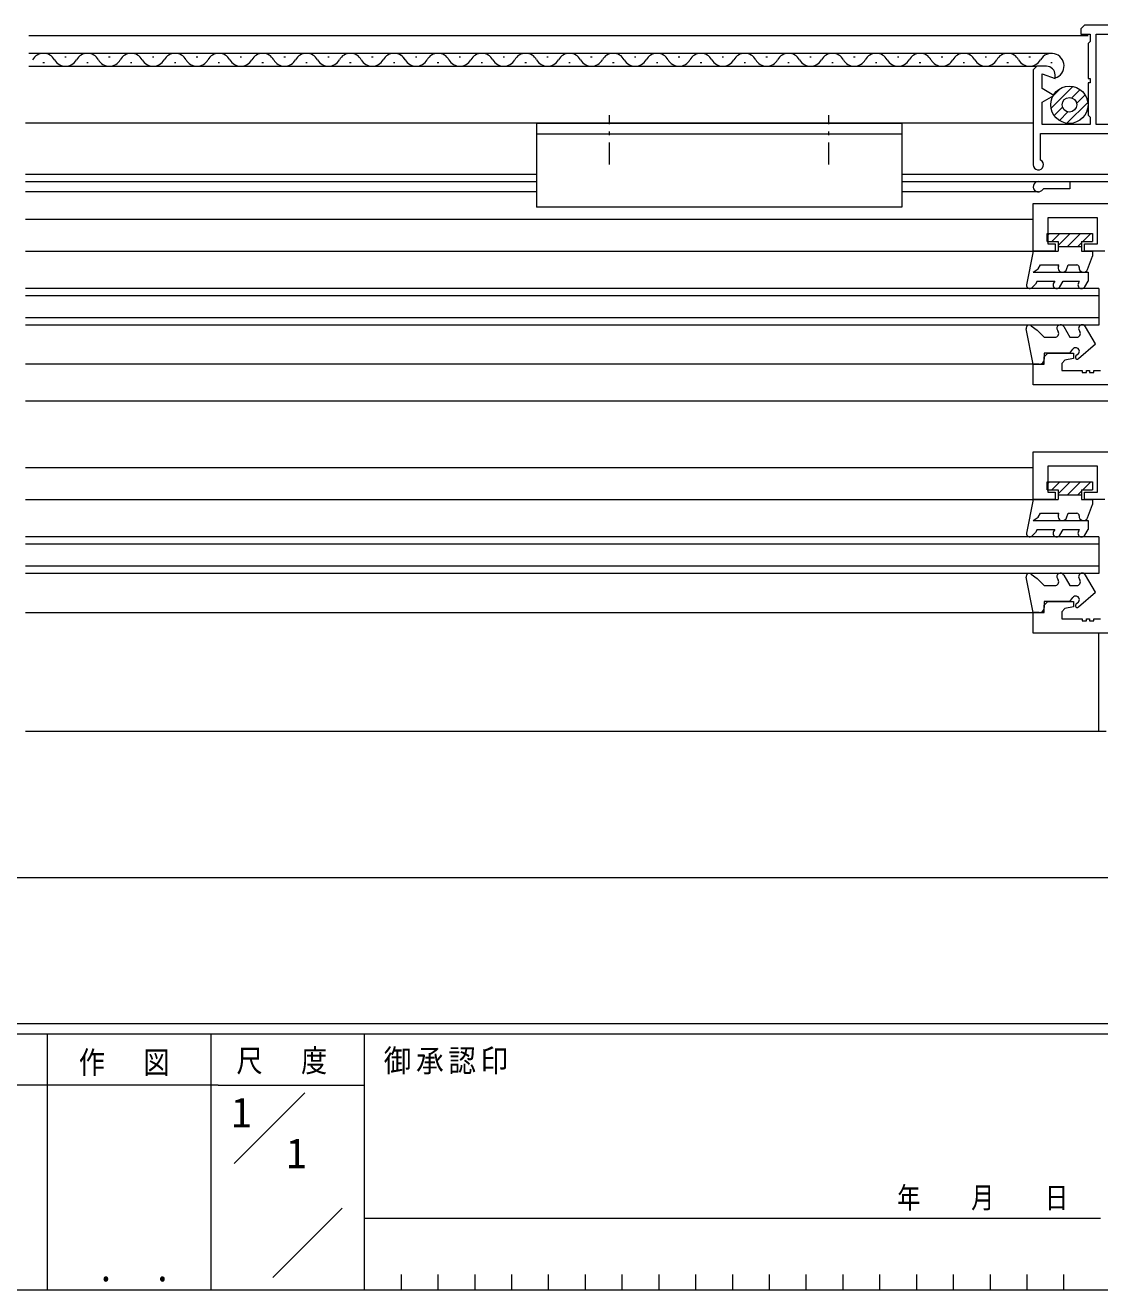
# Model space of a CAD drawing. Units: millimetres on the paper. Extents: x -397 to 397, y -282 to 282.
# Drawn here: x 163.1 to 310.2, y -282.1 to -109 of the extents above; entities that cross this region are included whole.
import ezdxf
from ezdxf.enums import TextEntityAlignment as Align

# ---------------------------------------------------------------- set-up
doc = ezdxf.new("R2010")
doc.units = ezdxf.units.MM
doc.linetypes.add('USER3', pattern=[5.5, 3, -1, 0.5, -1])
for name, color, linetype, lineweight in [('0-1_YKK_ZWAK', 7, 'Continuous', 18), ('0-3_YKK_11', 7, 'Continuous', 18), ('0-4_YKK_12', 2, 'Continuous', 18), ('0-6_YKK_13', 4, 'Continuous', 18), ('0-7_YKK_D', 6, 'Continuous', 18)]:
    doc.layers.add(name, color=color, linetype=linetype, lineweight=lineweight)
doc.layers.add('0-2_USER1', color=7, linetype='Continuous')
doc.styles.add('ＭＳ ゴシック', font='')
doc.styles.get('ＭＳ ゴシック').set_extended_font_data('MS Gothic')

msp = doc.modelspace()

# ---------------------------------------------------------------- linework, layer by layer
at = {"layer": '0-1_YKK_ZWAK'}
for p, q in [((376.092, -245.7), (-393.908, -245.7)), ((338.292, -247.1), (-393.908, -247.1)), ((166.092, -247.1), (166.092, -282.1)), ((188.492, -247.1), (188.492, -282.1)), ((209.492, -247.1), (209.492, -282.1)), ((189.476, -254.099), (121.292, -254.099)), ((189.476, -254.099), (209.492, -254.099)), ((191.662, -264.836), (201.355, -255.143)), ((196.964, -280.445), (206.488, -270.921)), ((209.492, -272.3), (310.291, -272.3)), ((214.532, -280), (214.532, -282.1)), ((219.572, -280), (219.572, -282.1)), ((224.612, -280), (224.612, -282.1)), ((229.652, -280), (229.652, -282.1)), ((234.692, -280), (234.692, -282.1)), ((239.732, -280), (239.732, -282.1)), ((244.772, -280), (244.772, -282.1)), ((249.812, -280), (249.812, -282.1)), ((254.852, -280), (254.852, -282.1)), ((259.892, -280), (259.892, -282.1)), ((264.932, -280), (264.932, -282.1)), ((269.972, -280), (269.972, -282.1)), ((275.012, -280), (275.012, -282.1)), ((280.052, -280), (280.052, -282.1)), ((285.092, -280), (285.092, -282.1)), ((290.132, -280), (290.132, -282.1)), ((295.172, -280), (295.172, -282.1)), ((300.211, -280), (300.211, -282.1)), ((305.251, -280), (305.251, -282.1)), ((-393.908, -282.1), (338.292, -282.1))]:
    msp.add_line(p, q, dxfattribs=at)
at = {"layer": '0-3_YKK_11'}
for p, q in [((308.092, -109), (307.592, -109.5)), ((335.092, -109), (308.092, -109)), ((307.592, -109.5), (307.592, -110.2)), ((307.592, -110.2), (308.892, -110.2)), ((308.892, -110.2), (308.892, -111.2)), ((309.692, -110.2), (329.092, -110.2)), ((309.692, -122.6), (309.692, -110.2)), ((308.892, -111.2), (308.592, -111.5)), ((308.592, -111.5), (308.592, -116.3)), ((301.592, -114.6), (301.092, -115.1)), ((301.092, -115.1), (301.092, -128.1)), ((302.892, -114.6), (301.592, -114.6)), ((302.292, -115.63), (304.092, -116.286)), ((302.292, -117.676), (302.292, -115.63)), ((304.092, -116.286), (304.092, -115.8)), ((303.891, -118.6), (302.292, -117.676)), ((308.592, -116.3), (308.892, -116.3)), ((308.592, -116.9), (308.592, -121.3)), ((308.892, -116.9), (308.592, -116.9)), ((308.892, -116.3), (308.892, -116.9)), ((302.292, -119.524), (303.891, -118.6)), ((302.292, -122.6), (302.292, -119.524)), ((308.892, -122.6), (302.292, -122.6)), ((308.592, -121.3), (308.892, -121.6)), ((308.892, -121.6), (308.892, -122.6)), ((321.292, -122.6), (309.692, -122.6)), ((302.092, -123.8), (321.092, -123.8)), ((302.092, -127.468), (302.092, -123.8)), ((301.092, -133.4), (337.092, -133.4)), ((301.092, -139.9), (301.092, -133.4)), ((303.092, -135.35), (303.092, -138.9)), ((309.892, -135.35), (303.092, -135.35)), ((309.892, -138.9), (309.892, -135.35)), ((304.092, -139.9), (301.092, -139.9)), ((303.092, -138.9), (304.092, -138.9)), ((304.092, -138.9), (304.092, -139.9)), ((308.092, -138.9), (309.892, -138.9)), ((308.092, -139.9), (308.092, -138.9)), ((310.892, -139.9), (308.092, -139.9)), ((302.592, -154.4), (303.092, -153.9)), ((303.092, -153.9), (306.592, -153.9)), ((306.592, -153.9), (306.592, -154.6)), ((301.092, -155.4), (302.592, -155.4)), ((301.092, -158.2), (301.092, -155.4)), ((302.592, -155.4), (302.592, -154.4)), ((305.4, -154.824), (304.992, -155.315)), ((304.992, -155.315), (304.992, -156.25)), ((306.592, -154.6), (305.4, -154.824)), ((304.992, -156.25), (307.792, -156.25)), ((307.792, -156.25), (307.792, -156.55)), ((307.792, -156.55), (308.392, -156.55)), ((308.392, -156.25), (308.792, -156.25)), ((308.392, -156.55), (308.392, -156.25)), ((308.792, -156.25), (308.792, -156.55)), ((308.792, -156.55), (309.392, -156.55)), ((309.392, -156.25), (310.292, -156.25)), ((309.392, -156.55), (309.392, -156.25)), ((312.092, -158.2), (301.092, -158.2)), ((301.092, -167.4), (337.092, -167.4)), ((301.092, -173.9), (301.092, -167.4)), ((303.092, -169.35), (303.092, -172.9)), ((309.892, -169.35), (303.092, -169.35)), ((309.892, -172.9), (309.892, -169.35)), ((303.092, -172.9), (304.092, -172.9)), ((304.092, -172.9), (304.092, -173.9)), ((308.092, -172.9), (309.892, -172.9)), ((308.092, -173.9), (308.092, -172.9)), ((304.092, -173.9), (301.092, -173.9)), ((310.892, -173.9), (308.092, -173.9)), ((302.592, -188.4), (303.092, -187.9)), ((302.592, -189.4), (302.592, -188.4)), ((303.092, -187.9), (306.592, -187.9)), ((306.592, -188.6), (305.4, -188.824)), ((306.592, -187.9), (306.592, -188.6)), ((301.092, -189.4), (302.592, -189.4)), ((301.092, -192.2), (301.092, -189.4)), ((305.4, -188.824), (304.992, -189.315)), ((304.992, -189.315), (304.992, -190.25)), ((304.992, -190.25), (307.792, -190.25)), ((307.792, -190.25), (307.792, -190.55)), ((308.392, -190.25), (308.792, -190.25)), ((308.392, -190.55), (308.392, -190.25)), ((308.792, -190.25), (308.792, -190.55)), ((309.392, -190.25), (310.292, -190.25)), ((309.392, -190.55), (309.392, -190.25)), ((307.792, -190.55), (308.392, -190.55)), ((308.792, -190.55), (309.392, -190.55)), ((312.092, -192.2), (301.092, -192.2))]:
    msp.add_line(p, q, dxfattribs=at)
for centre, radius, start, end in [((302.892, -115.8), 1.2, 0, 90), ((301.792, -128.1), 0.7, 180, 64.62465)]:
    msp.add_arc(centre, radius, start, end, dxfattribs=at)
at = {"layer": '0-4_YKK_12'}
for p, q in [((163.555, -110.4), (308.592, -110.4)), ((303.592, -112.84), (163.555, -112.84)), ((165.492, -114.1), (165.692, -114.1)), ((168.492, -113.34), (168.692, -113.34)), ((171.492, -114.1), (171.692, -114.1)), ((174.492, -113.34), (174.692, -113.34)), ((177.492, -114.1), (177.692, -114.1)), ((180.492, -113.34), (180.692, -113.34)), ((183.492, -114.1), (183.692, -114.1)), ((186.492, -113.34), (186.692, -113.34)), ((189.492, -114.1), (189.692, -114.1)), ((192.492, -113.34), (192.692, -113.34)), ((195.492, -114.1), (195.692, -114.1)), ((198.492, -113.34), (198.692, -113.34)), ((201.492, -114.1), (201.692, -114.1)), ((204.492, -113.34), (204.692, -113.34)), ((207.492, -114.1), (207.692, -114.1)), ((210.492, -113.34), (210.692, -113.34)), ((213.492, -114.1), (213.692, -114.1)), ((213.492, -114.1), (213.692, -114.1)), ((216.492, -113.34), (216.692, -113.34)), ((219.492, -114.1), (219.692, -114.1)), ((222.492, -113.34), (222.692, -113.34)), ((225.492, -114.1), (225.692, -114.1)), ((228.492, -113.34), (228.692, -113.34)), ((231.492, -114.1), (231.692, -114.1)), ((234.492, -113.34), (234.692, -113.34)), ((237.492, -114.1), (237.692, -114.1)), ((240.492, -113.34), (240.692, -113.34)), ((243.492, -114.1), (243.692, -114.1)), ((246.492, -113.34), (246.692, -113.34)), ((249.492, -114.1), (249.692, -114.1)), ((252.492, -113.34), (252.692, -113.34)), ((255.492, -114.1), (255.692, -114.1)), ((258.492, -113.34), (258.692, -113.34)), ((261.492, -114.1), (261.692, -114.1)), ((264.492, -113.34), (264.692, -113.34)), ((267.492, -114.1), (267.692, -114.1)), ((270.492, -113.34), (270.692, -113.34)), ((273.492, -114.1), (273.692, -114.1)), ((276.492, -113.34), (276.692, -113.34)), ((279.492, -114.1), (279.692, -114.1)), ((282.492, -113.34), (282.692, -113.34)), ((285.492, -114.1), (285.692, -114.1)), ((288.492, -113.34), (288.692, -113.34)), ((291.492, -114.1), (291.692, -114.1)), ((294.492, -113.34), (294.692, -113.34)), ((297.492, -114.1), (297.692, -114.1)), ((300.492, -113.34), (300.692, -113.34)), ((303.492, -114.1), (303.692, -114.1)), ((163.555, -114.6), (301.572, -114.6)), ((301.092, -122.4), (163.092, -122.4)), ((163.092, -129.4), (233.092, -129.4)), ((283.092, -129.4), (321.092, -129.4)), ((163.092, -130.4), (233.092, -130.4)), ((283.092, -130.4), (321.092, -130.4)), ((302.287, -131.595), (302.482, -131.4)), ((306.092, -131.4), (302.482, -131.4)), ((306.092, -130.4), (306.092, -131.4)), ((233.092, -131.8), (163.092, -131.8)), ((301.792, -131.8), (283.092, -131.8)), ((301.092, -135.6), (163.092, -135.6)), ((163.092, -139.9), (301.092, -139.9)), ((310.092, -145.05), (163.092, -145.05)), ((310.092, -145.05), (310.092, -150.05)), ((310.092, -146.05), (163.092, -146.05)), ((310.092, -149.05), (163.092, -149.05)), ((310.092, -150.05), (163.092, -150.05)), ((301.092, -155.4), (163.092, -155.4)), ((163.092, -160.4), (316.392, -160.4)), ((301.092, -169.6), (163.092, -169.6)), ((163.092, -173.9), (301.092, -173.9)), ((310.092, -179.05), (163.092, -179.05)), ((310.092, -179.05), (310.092, -184.05)), ((310.092, -180.05), (163.092, -180.05)), ((310.092, -183.05), (163.092, -183.05)), ((310.092, -184.05), (163.092, -184.05)), ((163.092, -189.4), (301.092, -189.4)), ((310.092, -205.7), (310.092, -192.2)), ((311.092, -205.7), (163.092, -205.7))]:
    msp.add_line(p, q, dxfattribs=at)
for centre, radius, start, end in [((165.592, -114.558), 1.718, 29.19937, 150.80063), ((168.592, -112.882), 1.718, 209.20281, 330.80936), ((168.592, -112.882), 1.718, 209.19064, 209.20281), ((171.592, -114.558), 1.718, 29.19937, 150.80063), ((174.592, -112.882), 1.718, 209.19064, 330.80936), ((177.592, -114.558), 1.718, 29.19937, 150.80063), ((180.592, -112.882), 1.718, 209.19064, 330.80936), ((183.592, -114.558), 1.718, 29.19937, 150.80063), ((186.592, -112.882), 1.718, 209.19064, 330.80936), ((189.592, -114.558), 1.718, 29.19937, 150.80063), ((192.592, -112.882), 1.718, 209.19064, 330.80936), ((195.592, -114.558), 1.718, 29.19937, 150.80063), ((198.592, -112.882), 1.718, 209.19064, 330.80936), ((201.592, -114.558), 1.718, 29.19937, 150.80063), ((204.592, -112.882), 1.718, 209.19064, 330.80936), ((207.592, -114.558), 1.718, 29.19937, 150.80063), ((210.592, -112.882), 1.718, 209.19064, 330.80936), ((213.592, -114.558), 1.718, 29.19937, 150.80063), ((213.592, -114.558), 1.718, 29.19937, 106.91512), ((216.592, -112.882), 1.718, 209.19064, 209.20281), ((216.592, -112.882), 1.718, 209.19064, 330.80936), ((216.592, -112.882), 1.718, 209.20281, 330.80936), ((219.592, -114.558), 1.718, 29.19937, 150.80063), ((222.592, -112.882), 1.718, 209.20281, 330.80936), ((222.592, -112.882), 1.718, 209.19064, 209.20281), ((225.592, -114.558), 1.718, 29.19937, 150.80063), ((228.592, -112.882), 1.718, 209.19064, 330.80936), ((231.592, -114.558), 1.718, 29.19937, 150.80063), ((234.592, -112.882), 1.718, 209.19064, 330.80936), ((237.592, -114.558), 1.718, 29.19937, 150.80063), ((240.592, -112.882), 1.718, 209.19064, 330.80936), ((243.592, -114.558), 1.718, 29.19937, 150.80063), ((246.592, -112.882), 1.718, 209.19064, 330.80936), ((249.592, -114.558), 1.718, 29.19937, 150.80063), ((252.592, -112.882), 1.718, 209.19064, 330.80936), ((255.592, -114.558), 1.718, 29.19937, 150.80063), ((258.592, -112.882), 1.718, 209.19064, 330.80936), ((261.592, -114.558), 1.718, 29.19937, 150.80063), ((264.592, -112.882), 1.718, 209.19064, 330.80936), ((267.592, -114.558), 1.718, 29.19937, 150.80063), ((270.592, -112.882), 1.718, 209.19064, 330.80936), ((273.592, -114.558), 1.718, 29.19937, 150.80063), ((276.592, -112.882), 1.718, 209.19064, 330.80936), ((279.592, -114.558), 1.718, 29.19937, 150.80063), ((282.592, -112.882), 1.718, 209.19064, 330.80936), ((285.592, -114.558), 1.718, 29.19937, 150.80063), ((288.592, -112.882), 1.718, 209.19064, 330.80936), ((291.592, -114.558), 1.718, 29.19937, 150.80063), ((294.592, -112.882), 1.718, 209.19064, 330.80936), ((297.592, -114.558), 1.718, 29.19937, 150.80063), ((300.592, -112.882), 1.718, 209.19064, 330.80936), ((303.592, -114.558), 1.718, 286.91676, 150.80063), ((301.792, -131.1), 0.7, 90, 315.00177)]:
    msp.add_arc(centre, radius, start, end, dxfattribs=at)
at = {"layer": '0-6_YKK_13'}
for p, q in [((303.532, -120.346), (306.498, -117.38)), ((303.806, -118.656), (304.806, -117.656)), ((306.352, -118.939), (307.495, -117.795)), ((307.02, -119.687), (308.19, -118.517)), ((303.946, -121.345), (305.089, -120.202)), ((304.669, -122.038), (305.839, -120.868)), ((305.704, -122.416), (308.568, -119.553)), ((233.092, -122.4), (233.092, -133.9)), ((233.092, -122.4), (283.092, -122.4)), ((283.092, -122.4), (283.092, -133.9)), ((283.092, -123.9), (233.092, -123.9)), ((283.092, -133.9), (233.092, -133.9)), ((302.992, -137.5), (309.192, -137.5)), ((302.992, -138.6), (302.992, -137.5)), ((303.321, -137.5), (302.992, -137.829)), ((304.735, -137.5), (303.635, -138.6)), ((306.149, -137.5), (304.492, -139.157)), ((307.564, -137.5), (305.764, -139.3)), ((308.978, -137.5), (307.878, -138.6)), ((309.192, -137.5), (309.192, -138.6)), ((301.092, -139.9), (300.179, -144.539)), ((301.092, -139.9), (304.492, -139.9)), ((302.992, -138.6), (304.492, -138.6)), ((304.492, -138.6), (304.492, -139.9)), ((304.492, -139.3), (307.692, -139.3)), ((307.692, -138.786), (307.178, -139.3)), ((307.692, -138.6), (309.192, -138.6)), ((307.692, -138.6), (307.692, -139.9)), ((307.692, -139.9), (309.192, -139.9)), ((309.192, -139.9), (309.192, -140.61)), ((301.78, -142.349), (302.092, -141.81)), ((302.092, -141.81), (304.599, -141.81)), ((304.528, -142.005), (304.599, -141.81)), ((305.656, -142.415), (305.876, -141.81)), ((305.876, -141.81), (307.077, -141.81)), ((308.535, -142.415), (309.192, -140.61)), ((301.083, -142.81), (301.78, -142.349)), ((301.083, -142.81), (308.592, -142.81)), ((308.592, -142.81), (308.592, -144.01)), ((301.392, -144.434), (300.902, -144.925)), ((301.637, -144.01), (301.392, -144.434)), ((301.637, -144.01), (304.037, -144.01)), ((304.037, -144.01), (303.87, -144.3)), ((304.736, -144.8), (305.192, -144.01)), ((305.192, -144.01), (307.437, -144.01)), ((307.27, -144.3), (307.437, -144.01)), ((308.136, -144.8), (308.592, -144.01)), ((301.092, -155.4), (300.129, -150.552)), ((300.784, -150.127), (301.623, -150.722)), ((305.258, -150.256), (306.092, -151.7)), ((309.592, -152.614), (308.235, -150.264)), ((301.623, -150.722), (302.592, -151.7)), ((302.592, -151.7), (304.072, -151.7)), ((304.393, -150.756), (304.504, -150.95)), ((306.092, -151.7), (307.043, -151.7)), ((307.365, -150.756), (307.477, -150.95)), ((302.592, -153.899), (302.592, -154.699)), ((306.092, -153.9), (302.592, -153.9)), ((306.092, -153.9), (306.512, -153.34)), ((307.266, -153.994), (306.926, -154.273)), ((307.28, -154.627), (309.592, -152.614)), ((301.892, -155.4), (301.092, -155.4)), ((302.992, -172.6), (302.992, -171.5)), ((302.992, -171.5), (309.192, -171.5)), ((303.321, -171.5), (302.992, -171.829)), ((302.992, -172.6), (304.492, -172.6)), ((304.735, -171.5), (303.635, -172.6)), ((306.149, -171.5), (304.492, -173.157)), ((304.492, -172.6), (304.492, -173.9)), ((307.564, -171.5), (305.764, -173.3)), ((307.692, -172.786), (307.178, -173.3)), ((307.692, -172.6), (309.192, -172.6)), ((307.692, -172.6), (307.692, -173.9)), ((308.978, -171.5), (307.878, -172.6)), ((309.192, -171.5), (309.192, -172.6)), ((301.092, -173.9), (300.179, -178.539)), ((301.092, -173.9), (304.492, -173.9)), ((304.492, -173.3), (307.692, -173.3)), ((307.692, -173.9), (309.192, -173.9)), ((308.535, -176.415), (309.192, -174.61)), ((309.192, -173.9), (309.192, -174.61)), ((301.083, -176.81), (301.78, -176.349)), ((301.78, -176.349), (302.092, -175.81)), ((302.092, -175.81), (304.599, -175.81)), ((304.528, -176.005), (304.599, -175.81)), ((305.656, -176.415), (305.876, -175.81)), ((305.876, -175.81), (307.077, -175.81)), ((301.083, -176.81), (308.592, -176.81)), ((301.637, -178.01), (301.392, -178.434)), ((301.637, -178.01), (304.037, -178.01)), ((304.037, -178.01), (303.87, -178.3)), ((304.736, -178.8), (305.192, -178.01)), ((305.192, -178.01), (307.437, -178.01)), ((307.27, -178.3), (307.437, -178.01)), ((308.136, -178.8), (308.592, -178.01)), ((308.592, -176.81), (308.592, -178.01)), ((301.392, -178.434), (300.902, -178.925)), ((301.092, -189.4), (300.129, -184.552)), ((300.784, -184.127), (301.623, -184.722)), ((301.623, -184.722), (302.592, -185.7)), ((304.393, -184.756), (304.504, -184.95)), ((305.258, -184.256), (306.092, -185.7)), ((307.365, -184.756), (307.477, -184.95)), ((309.592, -186.614), (308.235, -184.264)), ((302.592, -185.7), (304.072, -185.7)), ((306.092, -185.7), (307.043, -185.7)), ((307.28, -188.627), (309.592, -186.614)), ((302.592, -187.899), (302.592, -188.699)), ((306.092, -187.9), (302.592, -187.9)), ((306.092, -187.9), (306.512, -187.34)), ((307.266, -187.994), (306.926, -188.273)), ((301.892, -189.4), (301.092, -189.4))]:
    msp.add_line(p, q, dxfattribs=at)
at = {"layer": '0-6_YKK_13', "linetype": 'USER3'}
for p, q in [((243.092, -128.049), (243.092, -121.291)), ((273.092, -128.049), (273.092, -121.291))]:
    msp.add_line(p, q, dxfattribs=at)
at = {"layer": '0-6_YKK_13'}
for radius in [2.55, 1]:
    msp.add_circle((306.041, -119.888), radius, dxfattribs=at)
for centre, radius, start, end in [((307.077, -142.11), 0.3, 353.62636, 90), ((305.092, -142.21), 0.6, 159.9966, 340.0032), ((307.971, -142.21), 0.6, 173.61829, 339.99797), ((300.599, -144.622), 0.428, 168.86224, 314.99856), ((304.303, -144.55), 0.5, 150.0038, 330.00683), ((307.703, -144.55), 0.5, 149.98981, 330.00683), ((300.541, -150.47), 0.42, 54.66347, 191.2357), ((304.826, -150.506), 0.5, 30.00716, 209.99166), ((307.798, -150.506), 0.5, 29.02557, 210.0117), ((304.072, -151.2), 0.5, 269.97204, 29.99843), ((307.043, -151.2), 0.5, 269.97202, 30.01891), ((306.912, -153.64), 0.5, 315, 143.1357), ((301.892, -154.699), 0.7, 269.98003, 0), ((307.103, -154.45), 0.25, 134.96046, 315), ((305.092, -176.21), 0.6, 159.9966, 340.0032), ((307.077, -176.11), 0.3, 353.62636, 90), ((307.971, -176.21), 0.6, 173.61829, 339.99797), ((300.599, -178.622), 0.428, 168.86224, 314.99856), ((304.303, -178.55), 0.5, 150.0038, 330.00683), ((307.703, -178.55), 0.5, 149.98981, 330.00683), ((300.541, -184.47), 0.42, 54.66347, 191.2357), ((304.072, -185.2), 0.5, 269.97204, 29.99843), ((304.826, -184.506), 0.5, 30.00716, 209.99166), ((307.043, -185.2), 0.5, 269.97202, 30.01891), ((307.798, -184.506), 0.5, 29.02557, 210.0117), ((306.912, -187.64), 0.5, 315, 143.1357), ((307.103, -188.45), 0.25, 134.96046, 315), ((301.892, -188.699), 0.7, 269.98003, 0)]:
    msp.add_arc(centre, radius, start, end, dxfattribs=at)
at = {"layer": '0-7_YKK_D'}
msp.add_line((331.092, -225.7), (-7.908, -225.7), dxfattribs=at)

# ---------------------------------------------------------------- texts
at = {"layer": '0-1_YKK_ZWAK', "attachment_point": 7, "style": 'ＭＳ ゴシック'}
for s, insert, char_height in [('\\T1.24;\\W0.85;作\\~\\~図', (170.412, -252.862), 3.079), ('\\T1.24;\\W0.85;尺\\~\\~度', (192.004, -252.637), 3.079), ('\\T1.17;\\W0.9;御承認印', (212.159, -252.633), 3.079), ('\\T1.28;\\W0.8;年\\~\\~\\~月\\~\\~\\~日', (282.468, -271.269), 2.903), ('\\T1.24;\\W0.85;\\~．\\~．', (170.547, -281.046), 3.592)]:
    msp.add_mtext(s, dxfattribs=dict(at, insert=insert, char_height=char_height))
at = {"layer": '0-2_USER1', "style": 'ＭＳ ゴシック'}
for p in [(191.292, -261.099), (198.825, -266.699)]:
    msp.add_text('1', height=4.106, dxfattribs=at).set_placement(p, align=Align.BOTTOM_LEFT)

doc.saveas('drawing.dxf')
